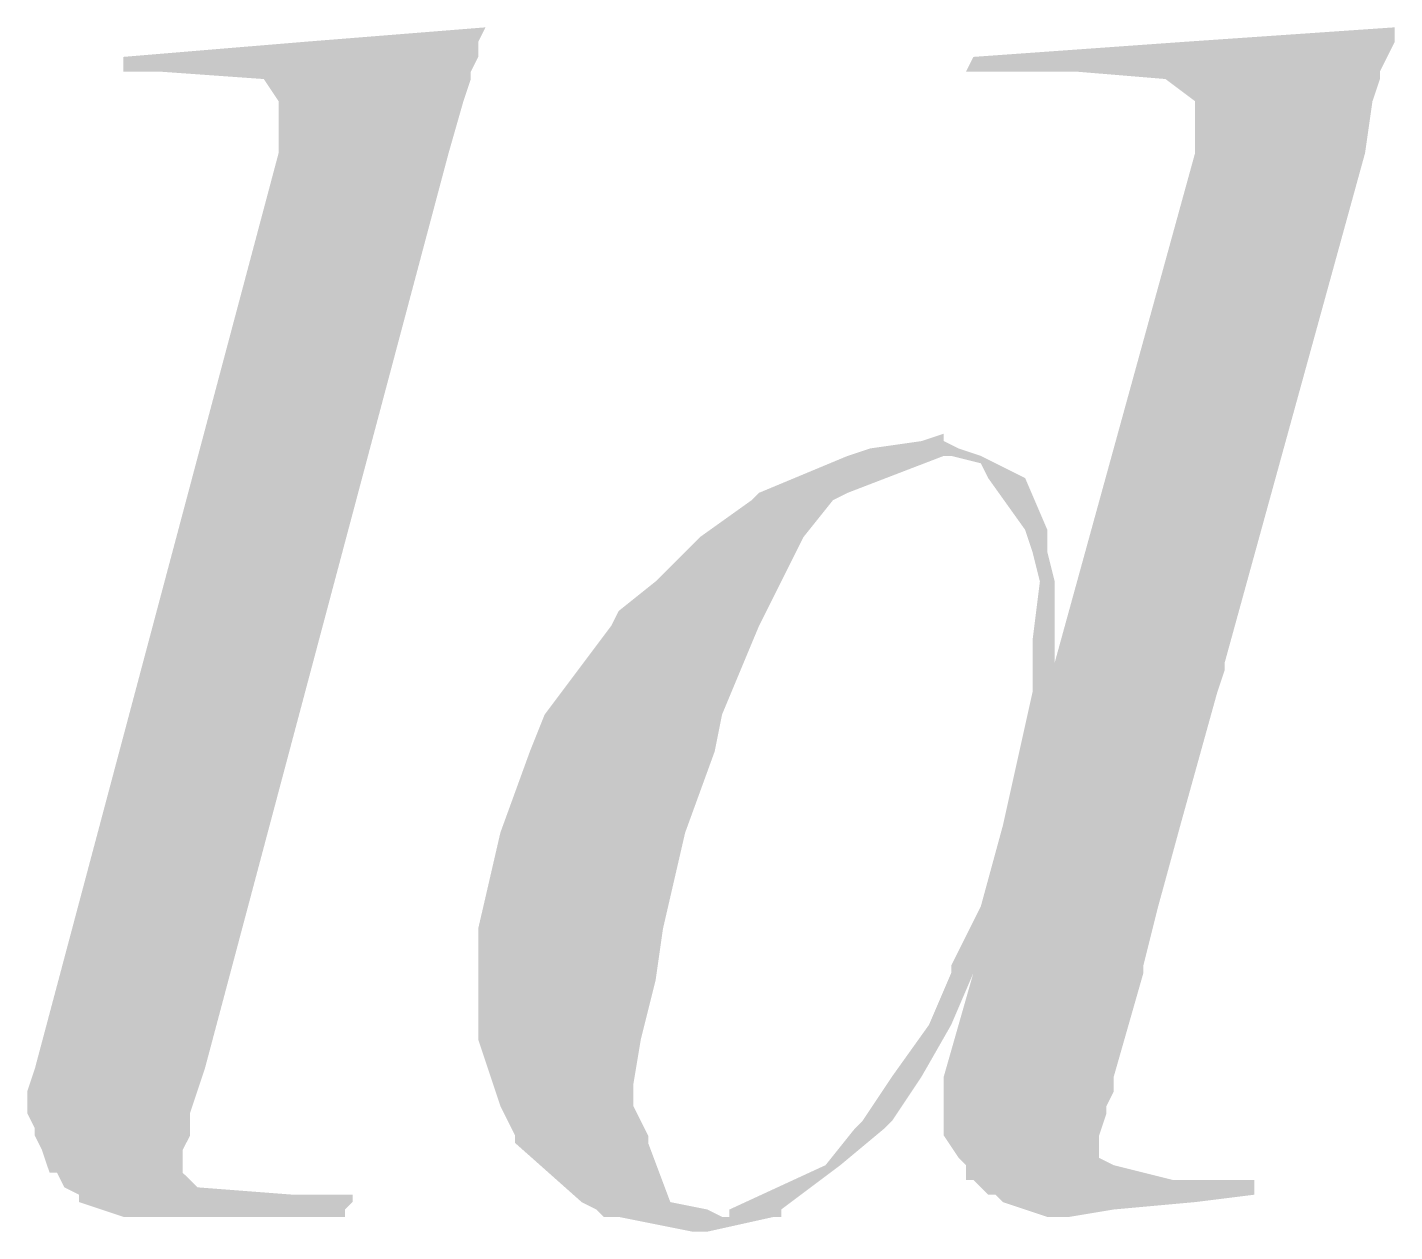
# Model space of a CAD drawing. Header units: millimetres. Extents: x 0 to 216, y 0 to 279.
# Drawn here: x 115.316 to 119.232, y 20.828 to 24.278 of the extents above; entities that cross this region are included whole.
import ezdxf

# ---------------------------------------------------------------- set-up
doc = ezdxf.new("R2010")
doc.units = ezdxf.units.MM
doc.layers.add('C5A-5A-5A', color=7, linetype='Continuous', true_color=0x5a5a5a)

msp = doc.modelspace()

# ---------------------------------------------------------------- hatches: boundary and pattern name
at = {"layer": 'C5A-5A-5A'}
h = msp.add_hatch(color=256, dxfattribs=at)
h.dxf.hatch_style = 2
h.paths.add_polyline_path([(116.628333, 24.278167), (116.607167, 24.235833), (116.099167, 24.235833)])
h = msp.add_hatch(color=256, dxfattribs=at)
h.dxf.hatch_style = 2
h.paths.add_polyline_path([(119.231833, 24.278167), (119.231833, 24.235833), (118.618, 24.235833)])
h = msp.add_hatch(color=256, dxfattribs=at)
h.dxf.hatch_style = 2
h.paths.add_polyline_path([(116.099167, 24.235833), (116.607167, 24.1935), (115.591167, 24.1935)])
h = msp.add_hatch(color=256, dxfattribs=at)
h.dxf.hatch_style = 2
h.paths.add_polyline_path([(116.099167, 24.235833), (116.607167, 24.235833), (116.607167, 24.1935)])
h = msp.add_hatch(color=256, dxfattribs=at)
h.dxf.hatch_style = 2
h.paths.add_polyline_path([(118.618, 24.235833), (119.210667, 24.1935), (118.025333, 24.1935)])
h = msp.add_hatch(color=256, dxfattribs=at)
h.dxf.hatch_style = 2
h.paths.add_polyline_path([(118.618, 24.235833), (119.231833, 24.235833), (119.210667, 24.1935)])
h = msp.add_hatch(color=256, dxfattribs=at)
h.dxf.hatch_style = 2
h.paths.add_polyline_path([(115.591167, 24.1935), (116.586, 24.151167), (115.591167, 24.151167)])
h = msp.add_hatch(color=256, dxfattribs=at)
h.dxf.hatch_style = 2
h.paths.add_polyline_path([(115.591167, 24.1935), (116.607167, 24.1935), (116.586, 24.151167)])
h = msp.add_hatch(color=256, dxfattribs=at)
h.dxf.hatch_style = 2
h.paths.add_polyline_path([(118.025333, 24.1935), (119.1895, 24.151167), (118.004167, 24.151167)])
h = msp.add_hatch(color=256, dxfattribs=at)
h.dxf.hatch_style = 2
h.paths.add_polyline_path([(118.025333, 24.1935), (119.210667, 24.1935), (119.1895, 24.151167)])
h = msp.add_hatch(color=256, dxfattribs=at)
h.dxf.hatch_style = 2
h.paths.add_polyline_path([(115.697, 24.151167), (116.586, 24.13), (115.993333, 24.13)])
h = msp.add_hatch(color=256, dxfattribs=at)
h.dxf.hatch_style = 2
h.paths.add_polyline_path([(115.697, 24.151167), (116.586, 24.151167), (116.586, 24.13)])
h = msp.add_hatch(color=256, dxfattribs=at)
h.dxf.hatch_style = 2
h.paths.add_polyline_path([(115.993333, 24.13), (116.564833, 24.0665), (116.035667, 24.0665)])
h = msp.add_hatch(color=256, dxfattribs=at)
h.dxf.hatch_style = 2
h.paths.add_polyline_path([(115.993333, 24.13), (116.586, 24.13), (116.564833, 24.0665)])
h = msp.add_hatch(color=256, dxfattribs=at)
h.dxf.hatch_style = 2
h.paths.add_polyline_path([(118.004167, 24.151167), (119.1895, 24.151167), (118.321667, 24.151167)])
h = msp.add_hatch(color=256, dxfattribs=at)
h.dxf.hatch_style = 2
h.paths.add_polyline_path([(118.004167, 24.151167), (119.1895, 24.151167)])
h = msp.add_hatch(color=256, dxfattribs=at)
h.dxf.hatch_style = 2
h.paths.add_polyline_path([(118.321667, 24.151167), (119.1895, 24.13), (118.575667, 24.13)])
h = msp.add_hatch(color=256, dxfattribs=at)
h.dxf.hatch_style = 2
h.paths.add_polyline_path([(118.321667, 24.151167), (119.1895, 24.151167), (119.1895, 24.13)])
h = msp.add_hatch(color=256, dxfattribs=at)
h.dxf.hatch_style = 2
h.paths.add_polyline_path([(118.575667, 24.13), (119.168333, 24.0665), (118.660333, 24.0665)])
h = msp.add_hatch(color=256, dxfattribs=at)
h.dxf.hatch_style = 2
h.paths.add_polyline_path([(118.575667, 24.13), (119.1895, 24.13), (119.168333, 24.0665)])
h = msp.add_hatch(color=256, dxfattribs=at)
h.dxf.hatch_style = 2
h.paths.add_polyline_path([(116.035667, 24.0665), (116.5225, 23.918333), (116.035667, 23.918333)])
h = msp.add_hatch(color=256, dxfattribs=at)
h.dxf.hatch_style = 2
h.paths.add_polyline_path([(116.035667, 24.0665), (116.564833, 24.0665), (116.5225, 23.918333)])
h = msp.add_hatch(color=256, dxfattribs=at)
h.dxf.hatch_style = 2
h.paths.add_polyline_path([(118.660333, 24.0665), (119.147167, 23.918333), (118.660333, 23.918333)])
h = msp.add_hatch(color=256, dxfattribs=at)
h.dxf.hatch_style = 2
h.paths.add_polyline_path([(118.660333, 24.0665), (119.168333, 24.0665), (119.147167, 23.918333)])
h = msp.add_hatch(color=256, dxfattribs=at)
h.dxf.hatch_style = 2
h.paths.add_polyline_path([(116.035667, 23.918333), (115.824, 21.293667), (115.337167, 21.293667)])
h = msp.add_hatch(color=256, dxfattribs=at)
h.dxf.hatch_style = 2
h.paths.add_polyline_path([(116.035667, 23.918333), (116.5225, 23.918333), (115.824, 21.293667)])
h = msp.add_hatch(color=256, dxfattribs=at)
h.dxf.hatch_style = 2
h.paths.add_polyline_path([(118.660333, 23.918333), (118.745, 22.457833), (118.258167, 22.457833)])
h = msp.add_hatch(color=256, dxfattribs=at)
h.dxf.hatch_style = 2
h.paths.add_polyline_path([(118.660333, 23.918333), (119.147167, 23.918333), (118.745, 22.457833)])
h = msp.add_hatch(color=256, dxfattribs=at)
h.dxf.hatch_style = 2
h.paths.add_polyline_path([(117.940667, 23.114), (117.940667, 23.092833), (117.877167, 23.092833)])
h = msp.add_hatch(color=256, dxfattribs=at)
h.dxf.hatch_style = 2
h.paths.add_polyline_path([(117.729, 23.071667), (118.0465, 23.0505), (117.6655, 23.0505)])
h = msp.add_hatch(color=256, dxfattribs=at)
h.dxf.hatch_style = 2
h.paths.add_polyline_path([(117.877167, 23.092833), (117.983, 23.071667), (117.729, 23.071667)])
h = msp.add_hatch(color=256, dxfattribs=at)
h.dxf.hatch_style = 2
h.paths.add_polyline_path([(117.729, 23.071667), (117.983, 23.071667), (118.0465, 23.0505)])
h = msp.add_hatch(color=256, dxfattribs=at)
h.dxf.hatch_style = 2
h.paths.add_polyline_path([(117.877167, 23.092833), (117.940667, 23.092833), (117.983, 23.071667)])
h = msp.add_hatch(color=256, dxfattribs=at)
h.dxf.hatch_style = 2
h.paths.add_polyline_path([(117.6655, 23.0505), (117.6655, 22.944667), (117.4115, 22.944667)])
h = msp.add_hatch(color=256, dxfattribs=at)
h.dxf.hatch_style = 2
h.paths.add_polyline_path([(117.6655, 23.0505), (117.940667, 23.0505)])
h = msp.add_hatch(color=256, dxfattribs=at)
h.dxf.hatch_style = 2
h.paths.add_polyline_path([(117.6655, 23.0505), (117.940667, 23.0505)])
h = msp.add_hatch(color=256, dxfattribs=at)
h.dxf.hatch_style = 2
h.paths.add_polyline_path([(117.6655, 23.0505), (117.940667, 23.0505), (117.6655, 22.944667)])
h = msp.add_hatch(color=256, dxfattribs=at)
h.dxf.hatch_style = 2
h.paths.add_polyline_path([(117.940667, 23.0505), (118.0465, 23.0505), (117.961833, 23.0505)])
h = msp.add_hatch(color=256, dxfattribs=at)
h.dxf.hatch_style = 2
h.paths.add_polyline_path([(117.940667, 23.0505), (118.0465, 23.0505)])
h = msp.add_hatch(color=256, dxfattribs=at)
h.dxf.hatch_style = 2
h.paths.add_polyline_path([(117.961833, 23.0505), (118.088833, 23.029333), (118.0465, 23.029333)])
h = msp.add_hatch(color=256, dxfattribs=at)
h.dxf.hatch_style = 2
h.paths.add_polyline_path([(117.961833, 23.0505), (118.0465, 23.0505), (118.088833, 23.029333)])
h = msp.add_hatch(color=256, dxfattribs=at)
h.dxf.hatch_style = 2
h.paths.add_polyline_path([(118.0465, 23.029333), (118.1735, 22.987), (118.067667, 22.987)])
h = msp.add_hatch(color=256, dxfattribs=at)
h.dxf.hatch_style = 2
h.paths.add_polyline_path([(118.0465, 23.029333), (118.088833, 23.029333), (118.1735, 22.987)])
h = msp.add_hatch(color=256, dxfattribs=at)
h.dxf.hatch_style = 2
h.paths.add_polyline_path([(118.067667, 22.987), (118.237, 22.838833), (118.1735, 22.838833)])
h = msp.add_hatch(color=256, dxfattribs=at)
h.dxf.hatch_style = 2
h.paths.add_polyline_path([(118.067667, 22.987), (118.1735, 22.987), (118.237, 22.838833)])
h = msp.add_hatch(color=256, dxfattribs=at)
h.dxf.hatch_style = 2
h.paths.add_polyline_path([(117.390333, 22.9235), (117.5385, 22.817667), (117.242167, 22.817667)])
h = msp.add_hatch(color=256, dxfattribs=at)
h.dxf.hatch_style = 2
h.paths.add_polyline_path([(117.4115, 22.944667), (117.623167, 22.9235), (117.390333, 22.9235)])
h = msp.add_hatch(color=256, dxfattribs=at)
h.dxf.hatch_style = 2
h.paths.add_polyline_path([(117.390333, 22.9235), (117.623167, 22.9235), (117.5385, 22.817667)])
h = msp.add_hatch(color=256, dxfattribs=at)
h.dxf.hatch_style = 2
h.paths.add_polyline_path([(117.4115, 22.944667), (117.6655, 22.944667), (117.623167, 22.9235)])
h = msp.add_hatch(color=256, dxfattribs=at)
h.dxf.hatch_style = 2
h.paths.add_polyline_path([(118.1735, 22.838833), (118.237, 22.775333), (118.194667, 22.775333)])
h = msp.add_hatch(color=256, dxfattribs=at)
h.dxf.hatch_style = 2
h.paths.add_polyline_path([(118.1735, 22.838833), (118.237, 22.838833), (118.237, 22.775333)])
h = msp.add_hatch(color=256, dxfattribs=at)
h.dxf.hatch_style = 2
h.paths.add_polyline_path([(117.242167, 22.817667), (117.475, 22.690667), (117.115167, 22.690667)])
h = msp.add_hatch(color=256, dxfattribs=at)
h.dxf.hatch_style = 2
h.paths.add_polyline_path([(117.242167, 22.817667), (117.5385, 22.817667), (117.475, 22.690667)])
h = msp.add_hatch(color=256, dxfattribs=at)
h.dxf.hatch_style = 2
h.paths.add_polyline_path([(118.194667, 22.775333), (118.258167, 22.690667), (118.215833, 22.690667)])
h = msp.add_hatch(color=256, dxfattribs=at)
h.dxf.hatch_style = 2
h.paths.add_polyline_path([(118.194667, 22.775333), (118.237, 22.775333), (118.258167, 22.690667)])
h = msp.add_hatch(color=256, dxfattribs=at)
h.dxf.hatch_style = 2
h.paths.add_polyline_path([(117.115167, 22.690667), (117.432667, 22.606), (117.009333, 22.606)])
h = msp.add_hatch(color=256, dxfattribs=at)
h.dxf.hatch_style = 2
h.paths.add_polyline_path([(117.115167, 22.690667), (117.475, 22.690667), (117.432667, 22.606)])
h = msp.add_hatch(color=256, dxfattribs=at)
h.dxf.hatch_style = 2
h.paths.add_polyline_path([(118.215833, 22.690667), (118.258167, 22.521333), (118.194667, 22.521333)])
h = msp.add_hatch(color=256, dxfattribs=at)
h.dxf.hatch_style = 2
h.paths.add_polyline_path([(118.215833, 22.690667), (118.258167, 22.690667), (118.258167, 22.521333)])
h = msp.add_hatch(color=256, dxfattribs=at)
h.dxf.hatch_style = 2
h.paths.add_polyline_path([(117.009333, 22.606), (117.4115, 22.563667), (116.988167, 22.563667)])
h = msp.add_hatch(color=256, dxfattribs=at)
h.dxf.hatch_style = 2
h.paths.add_polyline_path([(117.009333, 22.606), (117.432667, 22.606), (117.4115, 22.563667)])
h = msp.add_hatch(color=256, dxfattribs=at)
h.dxf.hatch_style = 2
h.paths.add_polyline_path([(116.988167, 22.563667), (117.305667, 22.309667), (116.797667, 22.309667)])
h = msp.add_hatch(color=256, dxfattribs=at)
h.dxf.hatch_style = 2
h.paths.add_polyline_path([(116.988167, 22.563667), (117.4115, 22.563667), (117.305667, 22.309667)])
h = msp.add_hatch(color=256, dxfattribs=at)
h.dxf.hatch_style = 2
h.paths.add_polyline_path([(118.194667, 22.521333), (118.258167, 22.457833), (118.194667, 22.457833)])
h = msp.add_hatch(color=256, dxfattribs=at)
h.dxf.hatch_style = 2
h.paths.add_polyline_path([(118.194667, 22.521333), (118.258167, 22.521333), (118.258167, 22.457833)])
h = msp.add_hatch(color=256, dxfattribs=at)
h.dxf.hatch_style = 2
h.paths.add_polyline_path([(118.194667, 22.457833), (118.258167, 22.436667), (118.194667, 22.436667)])
h = msp.add_hatch(color=256, dxfattribs=at)
h.dxf.hatch_style = 2
h.paths.add_polyline_path([(118.194667, 22.457833), (118.258167, 22.457833), (118.258167, 22.436667)])
h = msp.add_hatch(color=256, dxfattribs=at)
h.dxf.hatch_style = 2
h.paths.add_polyline_path([(118.258167, 22.457833), (118.745, 22.436667), (118.258167, 22.436667)])
h = msp.add_hatch(color=256, dxfattribs=at)
h.dxf.hatch_style = 2
h.paths.add_polyline_path([(118.258167, 22.457833), (118.745, 22.457833), (118.745, 22.436667)])
h = msp.add_hatch(color=256, dxfattribs=at)
h.dxf.hatch_style = 2
h.paths.add_polyline_path([(118.194667, 22.436667), (118.723833, 22.373167), (118.194667, 22.373167)])
h = msp.add_hatch(color=256, dxfattribs=at)
h.dxf.hatch_style = 2
h.paths.add_polyline_path([(118.194667, 22.436667), (118.745, 22.436667), (118.723833, 22.373167)])
h = msp.add_hatch(color=256, dxfattribs=at)
h.dxf.hatch_style = 2
h.paths.add_polyline_path([(118.194667, 22.373167), (118.618, 21.992167), (118.11, 21.992167)])
h = msp.add_hatch(color=256, dxfattribs=at)
h.dxf.hatch_style = 2
h.paths.add_polyline_path([(118.194667, 22.373167), (118.723833, 22.373167), (118.618, 21.992167)])
h = msp.add_hatch(color=256, dxfattribs=at)
h.dxf.hatch_style = 2
h.paths.add_polyline_path([(116.797667, 22.309667), (117.2845, 22.203833), (116.755333, 22.203833)])
h = msp.add_hatch(color=256, dxfattribs=at)
h.dxf.hatch_style = 2
h.paths.add_polyline_path([(116.797667, 22.309667), (117.305667, 22.309667), (117.2845, 22.203833)])
h = msp.add_hatch(color=256, dxfattribs=at)
h.dxf.hatch_style = 2
h.paths.add_polyline_path([(116.755333, 22.203833), (117.199833, 21.971), (116.670667, 21.971)])
h = msp.add_hatch(color=256, dxfattribs=at)
h.dxf.hatch_style = 2
h.paths.add_polyline_path([(116.755333, 22.203833), (117.2845, 22.203833), (117.199833, 21.971)])
h = msp.add_hatch(color=256, dxfattribs=at)
h.dxf.hatch_style = 2
h.paths.add_polyline_path([(116.670667, 21.971), (117.136333, 21.695833), (116.607167, 21.695833)])
h = msp.add_hatch(color=256, dxfattribs=at)
h.dxf.hatch_style = 2
h.paths.add_polyline_path([(116.670667, 21.971), (117.199833, 21.971)])
h = msp.add_hatch(color=256, dxfattribs=at)
h.dxf.hatch_style = 2
h.paths.add_polyline_path([(116.670667, 21.971), (117.199833, 21.971)])
h = msp.add_hatch(color=256, dxfattribs=at)
h.dxf.hatch_style = 2
h.paths.add_polyline_path([(116.670667, 21.971), (117.199833, 21.971), (117.136333, 21.695833)])
h = msp.add_hatch(color=256, dxfattribs=at)
h.dxf.hatch_style = 2
h.paths.add_polyline_path([(118.11, 21.992167), (118.5545, 21.759333), (118.0465, 21.759333)])
h = msp.add_hatch(color=256, dxfattribs=at)
h.dxf.hatch_style = 2
h.paths.add_polyline_path([(118.11, 21.992167), (118.618, 21.992167), (118.5545, 21.759333)])
h = msp.add_hatch(color=256, dxfattribs=at)
h.dxf.hatch_style = 2
h.paths.add_polyline_path([(118.0465, 21.759333), (118.512167, 21.59), (117.961833, 21.59)])
h = msp.add_hatch(color=256, dxfattribs=at)
h.dxf.hatch_style = 2
h.paths.add_polyline_path([(118.0465, 21.759333), (118.5545, 21.759333), (118.512167, 21.59)])
h = msp.add_hatch(color=256, dxfattribs=at)
h.dxf.hatch_style = 2
h.paths.add_polyline_path([(116.607167, 21.695833), (117.115167, 21.547667), (116.607167, 21.547667)])
h = msp.add_hatch(color=256, dxfattribs=at)
h.dxf.hatch_style = 2
h.paths.add_polyline_path([(116.607167, 21.695833), (117.136333, 21.695833), (117.115167, 21.547667)])
h = msp.add_hatch(color=256, dxfattribs=at)
h.dxf.hatch_style = 2
h.paths.add_polyline_path([(117.961833, 21.59), (118.025333, 21.568833), (117.961833, 21.568833)])
h = msp.add_hatch(color=256, dxfattribs=at)
h.dxf.hatch_style = 2
h.paths.add_polyline_path([(117.961833, 21.59), (118.025333, 21.59), (118.025333, 21.568833)])
h = msp.add_hatch(color=256, dxfattribs=at)
h.dxf.hatch_style = 2
h.paths.add_polyline_path([(118.025333, 21.59), (118.512167, 21.568833), (118.025333, 21.568833)])
h = msp.add_hatch(color=256, dxfattribs=at)
h.dxf.hatch_style = 2
h.paths.add_polyline_path([(118.025333, 21.59), (118.512167, 21.59), (118.512167, 21.568833)])
h = msp.add_hatch(color=256, dxfattribs=at)
h.dxf.hatch_style = 2
h.paths.add_polyline_path([(116.607167, 21.547667), (117.072833, 21.378333), (116.607167, 21.378333)])
h = msp.add_hatch(color=256, dxfattribs=at)
h.dxf.hatch_style = 2
h.paths.add_polyline_path([(116.607167, 21.547667), (117.115167, 21.547667), (117.072833, 21.378333)])
h = msp.add_hatch(color=256, dxfattribs=at)
h.dxf.hatch_style = 2
h.paths.add_polyline_path([(117.961833, 21.568833), (117.961833, 21.420667), (117.898333, 21.420667)])
h = msp.add_hatch(color=256, dxfattribs=at)
h.dxf.hatch_style = 2
h.paths.add_polyline_path([(118.025333, 21.568833), (118.4275, 21.2725), (117.940667, 21.2725)])
h = msp.add_hatch(color=256, dxfattribs=at)
h.dxf.hatch_style = 2
h.paths.add_polyline_path([(117.961833, 21.568833), (118.025333, 21.568833), (117.961833, 21.420667)])
h = msp.add_hatch(color=256, dxfattribs=at)
h.dxf.hatch_style = 2
h.paths.add_polyline_path([(118.025333, 21.568833), (118.512167, 21.568833), (118.4275, 21.2725)])
h = msp.add_hatch(color=256, dxfattribs=at)
h.dxf.hatch_style = 2
h.paths.add_polyline_path([(117.898333, 21.420667), (117.877167, 21.2725), (117.7925, 21.2725)])
h = msp.add_hatch(color=256, dxfattribs=at)
h.dxf.hatch_style = 2
h.paths.add_polyline_path([(117.898333, 21.420667), (117.961833, 21.420667), (117.877167, 21.2725)])
h = msp.add_hatch(color=256, dxfattribs=at)
h.dxf.hatch_style = 2
h.paths.add_polyline_path([(116.607167, 21.378333), (117.051667, 21.251333), (116.6495, 21.251333)])
h = msp.add_hatch(color=256, dxfattribs=at)
h.dxf.hatch_style = 2
h.paths.add_polyline_path([(116.607167, 21.378333), (117.072833, 21.378333), (117.051667, 21.251333)])
h = msp.add_hatch(color=256, dxfattribs=at)
h.dxf.hatch_style = 2
h.paths.add_polyline_path([(115.337167, 21.293667), (115.802833, 21.230167), (115.316, 21.230167)])
h = msp.add_hatch(color=256, dxfattribs=at)
h.dxf.hatch_style = 2
h.paths.add_polyline_path([(115.337167, 21.293667), (115.824, 21.293667), (115.802833, 21.230167)])
h = msp.add_hatch(color=256, dxfattribs=at)
h.dxf.hatch_style = 2
h.paths.add_polyline_path([(117.7925, 21.2725), (117.7925, 21.1455), (117.707833, 21.1455)])
h = msp.add_hatch(color=256, dxfattribs=at)
h.dxf.hatch_style = 2
h.paths.add_polyline_path([(117.7925, 21.2725), (117.877167, 21.2725), (117.7925, 21.1455)])
h = msp.add_hatch(color=256, dxfattribs=at)
h.dxf.hatch_style = 2
h.paths.add_polyline_path([(117.940667, 21.2725), (118.4275, 21.230167), (117.940667, 21.230167)])
h = msp.add_hatch(color=256, dxfattribs=at)
h.dxf.hatch_style = 2
h.paths.add_polyline_path([(117.940667, 21.2725), (118.4275, 21.2725), (118.4275, 21.230167)])
h = msp.add_hatch(color=256, dxfattribs=at)
h.dxf.hatch_style = 2
h.paths.add_polyline_path([(115.316, 21.230167), (115.781667, 21.166667), (115.316, 21.166667)])
h = msp.add_hatch(color=256, dxfattribs=at)
h.dxf.hatch_style = 2
h.paths.add_polyline_path([(115.316, 21.230167), (115.802833, 21.230167), (115.781667, 21.166667)])
h = msp.add_hatch(color=256, dxfattribs=at)
h.dxf.hatch_style = 2
h.paths.add_polyline_path([(116.6495, 21.251333), (117.051667, 21.187833), (116.670667, 21.187833)])
h = msp.add_hatch(color=256, dxfattribs=at)
h.dxf.hatch_style = 2
h.paths.add_polyline_path([(116.6495, 21.251333), (117.051667, 21.251333), (117.051667, 21.187833)])
h = msp.add_hatch(color=256, dxfattribs=at)
h.dxf.hatch_style = 2
h.paths.add_polyline_path([(117.940667, 21.230167), (118.406333, 21.187833), (117.940667, 21.187833)])
h = msp.add_hatch(color=256, dxfattribs=at)
h.dxf.hatch_style = 2
h.paths.add_polyline_path([(117.940667, 21.230167), (118.4275, 21.230167), (118.406333, 21.187833)])
h = msp.add_hatch(color=256, dxfattribs=at)
h.dxf.hatch_style = 2
h.paths.add_polyline_path([(116.670667, 21.187833), (117.094, 21.103167), (116.713, 21.103167)])
h = msp.add_hatch(color=256, dxfattribs=at)
h.dxf.hatch_style = 2
h.paths.add_polyline_path([(116.670667, 21.187833), (117.051667, 21.187833), (117.094, 21.103167)])
h = msp.add_hatch(color=256, dxfattribs=at)
h.dxf.hatch_style = 2
h.paths.add_polyline_path([(117.940667, 21.187833), (118.406333, 21.166667), (117.940667, 21.166667)])
h = msp.add_hatch(color=256, dxfattribs=at)
h.dxf.hatch_style = 2
h.paths.add_polyline_path([(117.940667, 21.187833), (118.406333, 21.187833), (118.406333, 21.166667)])
h = msp.add_hatch(color=256, dxfattribs=at)
h.dxf.hatch_style = 2
h.paths.add_polyline_path([(115.316, 21.166667), (115.781667, 21.124333), (115.337167, 21.124333)])
h = msp.add_hatch(color=256, dxfattribs=at)
h.dxf.hatch_style = 2
h.paths.add_polyline_path([(115.316, 21.166667), (115.781667, 21.166667), (115.781667, 21.124333)])
h = msp.add_hatch(color=256, dxfattribs=at)
h.dxf.hatch_style = 2
h.paths.add_polyline_path([(117.707833, 21.1455), (117.771333, 21.124333), (117.686667, 21.124333)])
h = msp.add_hatch(color=256, dxfattribs=at)
h.dxf.hatch_style = 2
h.paths.add_polyline_path([(117.707833, 21.1455), (117.7925, 21.1455), (117.771333, 21.124333)])
h = msp.add_hatch(color=256, dxfattribs=at)
h.dxf.hatch_style = 2
h.paths.add_polyline_path([(117.940667, 21.166667), (118.385167, 21.103167), (117.940667, 21.103167)])
h = msp.add_hatch(color=256, dxfattribs=at)
h.dxf.hatch_style = 2
h.paths.add_polyline_path([(117.940667, 21.166667), (118.406333, 21.166667), (118.385167, 21.103167)])
h = msp.add_hatch(color=256, dxfattribs=at)
h.dxf.hatch_style = 2
h.paths.add_polyline_path([(115.337167, 21.124333), (115.781667, 21.103167), (115.337167, 21.103167)])
h = msp.add_hatch(color=256, dxfattribs=at)
h.dxf.hatch_style = 2
h.paths.add_polyline_path([(115.337167, 21.124333), (115.781667, 21.124333), (115.781667, 21.103167)])
h = msp.add_hatch(color=256, dxfattribs=at)
h.dxf.hatch_style = 2
h.paths.add_polyline_path([(117.686667, 21.124333), (117.644333, 21.0185), (117.602, 21.0185)])
h = msp.add_hatch(color=256, dxfattribs=at)
h.dxf.hatch_style = 2
h.paths.add_polyline_path([(117.686667, 21.124333), (117.771333, 21.124333), (117.644333, 21.0185)])
h = msp.add_hatch(color=256, dxfattribs=at)
h.dxf.hatch_style = 2
h.paths.add_polyline_path([(115.337167, 21.103167), (115.7605, 21.060833), (115.358333, 21.060833)])
h = msp.add_hatch(color=256, dxfattribs=at)
h.dxf.hatch_style = 2
h.paths.add_polyline_path([(115.337167, 21.103167), (115.781667, 21.103167), (115.7605, 21.060833)])
h = msp.add_hatch(color=256, dxfattribs=at)
h.dxf.hatch_style = 2
h.paths.add_polyline_path([(116.713, 21.103167), (117.094, 21.082), (116.713, 21.082)])
h = msp.add_hatch(color=256, dxfattribs=at)
h.dxf.hatch_style = 2
h.paths.add_polyline_path([(116.713, 21.103167), (117.094, 21.103167), (117.094, 21.082)])
h = msp.add_hatch(color=256, dxfattribs=at)
h.dxf.hatch_style = 2
h.paths.add_polyline_path([(116.713, 21.082), (117.1575, 20.912667), (116.9035, 20.912667)])
h = msp.add_hatch(color=256, dxfattribs=at)
h.dxf.hatch_style = 2
h.paths.add_polyline_path([(116.713, 21.082), (117.094, 21.082), (117.1575, 20.912667)])
h = msp.add_hatch(color=256, dxfattribs=at)
h.dxf.hatch_style = 2
h.paths.add_polyline_path([(117.940667, 21.103167), (118.385167, 21.039667), (117.983, 21.039667)])
h = msp.add_hatch(color=256, dxfattribs=at)
h.dxf.hatch_style = 2
h.paths.add_polyline_path([(117.940667, 21.103167), (118.385167, 21.103167), (118.385167, 21.039667)])
h = msp.add_hatch(color=256, dxfattribs=at)
h.dxf.hatch_style = 2
h.paths.add_polyline_path([(115.358333, 21.060833), (115.7605, 20.997333), (115.3795, 20.997333)])
h = msp.add_hatch(color=256, dxfattribs=at)
h.dxf.hatch_style = 2
h.paths.add_polyline_path([(115.358333, 21.060833), (115.7605, 21.060833), (115.7605, 20.997333)])
h = msp.add_hatch(color=256, dxfattribs=at)
h.dxf.hatch_style = 2
h.paths.add_polyline_path([(117.983, 21.039667), (118.385167, 21.039667)])
h = msp.add_hatch(color=256, dxfattribs=at)
h.dxf.hatch_style = 2
h.paths.add_polyline_path([(117.983, 21.039667), (118.385167, 21.039667)])
h = msp.add_hatch(color=256, dxfattribs=at)
h.dxf.hatch_style = 2
h.paths.add_polyline_path([(117.983, 21.039667), (118.4275, 21.0185), (118.004167, 21.0185)])
h = msp.add_hatch(color=256, dxfattribs=at)
h.dxf.hatch_style = 2
h.paths.add_polyline_path([(117.983, 21.039667), (118.385167, 21.039667), (118.4275, 21.0185)])
h = msp.add_hatch(color=256, dxfattribs=at)
h.dxf.hatch_style = 2
h.paths.add_polyline_path([(115.3795, 20.997333), (115.7605, 20.997333), (115.400667, 20.997333)])
h = msp.add_hatch(color=256, dxfattribs=at)
h.dxf.hatch_style = 2
h.paths.add_polyline_path([(115.3795, 20.997333), (115.7605, 20.997333)])
h = msp.add_hatch(color=256, dxfattribs=at)
h.dxf.hatch_style = 2
h.paths.add_polyline_path([(115.400667, 20.997333), (115.802833, 20.955), (115.421833, 20.955)])
h = msp.add_hatch(color=256, dxfattribs=at)
h.dxf.hatch_style = 2
h.paths.add_polyline_path([(115.400667, 20.997333), (115.7605, 20.997333), (115.802833, 20.955)])
h = msp.add_hatch(color=256, dxfattribs=at)
h.dxf.hatch_style = 2
h.paths.add_polyline_path([(117.602, 21.0185), (117.475, 20.8915), (117.326833, 20.8915)])
h = msp.add_hatch(color=256, dxfattribs=at)
h.dxf.hatch_style = 2
h.paths.add_polyline_path([(117.602, 21.0185), (117.644333, 21.0185), (117.475, 20.8915)])
h = msp.add_hatch(color=256, dxfattribs=at)
h.dxf.hatch_style = 2
h.paths.add_polyline_path([(118.004167, 21.0185), (118.596833, 20.976167), (118.004167, 20.976167)])
h = msp.add_hatch(color=256, dxfattribs=at)
h.dxf.hatch_style = 2
h.paths.add_polyline_path([(118.004167, 21.0185), (118.4275, 21.0185), (118.596833, 20.976167)])
h = msp.add_hatch(color=256, dxfattribs=at)
h.dxf.hatch_style = 2
h.paths.add_polyline_path([(115.421833, 20.955), (115.802833, 20.955)])
h = msp.add_hatch(color=256, dxfattribs=at)
h.dxf.hatch_style = 2
h.paths.add_polyline_path([(115.421833, 20.955), (115.802833, 20.955)])
h = msp.add_hatch(color=256, dxfattribs=at)
h.dxf.hatch_style = 2
h.paths.add_polyline_path([(115.421833, 20.955), (116.078, 20.933833), (115.464167, 20.933833)])
h = msp.add_hatch(color=256, dxfattribs=at)
h.dxf.hatch_style = 2
h.paths.add_polyline_path([(115.421833, 20.955), (115.802833, 20.955), (116.078, 20.933833)])
h = msp.add_hatch(color=256, dxfattribs=at)
h.dxf.hatch_style = 2
h.paths.add_polyline_path([(118.004167, 20.976167), (118.723833, 20.976167), (118.025333, 20.976167)])
h = msp.add_hatch(color=256, dxfattribs=at)
h.dxf.hatch_style = 2
h.paths.add_polyline_path([(118.004167, 20.976167), (118.723833, 20.976167)])
h = msp.add_hatch(color=256, dxfattribs=at)
h.dxf.hatch_style = 2
h.paths.add_polyline_path([(118.025333, 20.976167), (118.829667, 20.933833), (118.067667, 20.933833)])
h = msp.add_hatch(color=256, dxfattribs=at)
h.dxf.hatch_style = 2
h.paths.add_polyline_path([(118.025333, 20.976167), (118.829667, 20.976167), (118.829667, 20.933833)])
h = msp.add_hatch(color=256, dxfattribs=at)
h.dxf.hatch_style = 2
h.paths.add_polyline_path([(115.464167, 20.933833), (116.247333, 20.912667), (115.464167, 20.912667)])
h = msp.add_hatch(color=256, dxfattribs=at)
h.dxf.hatch_style = 2
h.paths.add_polyline_path([(115.464167, 20.933833), (116.247333, 20.933833), (116.247333, 20.912667)])
h = msp.add_hatch(color=256, dxfattribs=at)
h.dxf.hatch_style = 2
h.paths.add_polyline_path([(115.464167, 20.912667), (116.226167, 20.8915), (115.527667, 20.8915)])
h = msp.add_hatch(color=256, dxfattribs=at)
h.dxf.hatch_style = 2
h.paths.add_polyline_path([(115.464167, 20.912667), (116.247333, 20.912667), (116.226167, 20.8915)])
h = msp.add_hatch(color=256, dxfattribs=at)
h.dxf.hatch_style = 2
h.paths.add_polyline_path([(116.9035, 20.912667), (117.263333, 20.8915), (116.945833, 20.8915)])
h = msp.add_hatch(color=256, dxfattribs=at)
h.dxf.hatch_style = 2
h.paths.add_polyline_path([(116.9035, 20.912667), (117.1575, 20.912667), (117.263333, 20.8915)])
h = msp.add_hatch(color=256, dxfattribs=at)
h.dxf.hatch_style = 2
h.paths.add_polyline_path([(118.067667, 20.933833), (118.829667, 20.933833), (118.088833, 20.933833)])
h = msp.add_hatch(color=256, dxfattribs=at)
h.dxf.hatch_style = 2
h.paths.add_polyline_path([(118.067667, 20.933833), (118.829667, 20.933833)])
h = msp.add_hatch(color=256, dxfattribs=at)
h.dxf.hatch_style = 2
h.paths.add_polyline_path([(118.088833, 20.933833), (118.660333, 20.912667), (118.11, 20.912667)])
h = msp.add_hatch(color=256, dxfattribs=at)
h.dxf.hatch_style = 2
h.paths.add_polyline_path([(118.088833, 20.933833), (118.829667, 20.933833), (118.660333, 20.912667)])
h = msp.add_hatch(color=256, dxfattribs=at)
h.dxf.hatch_style = 2
h.paths.add_polyline_path([(118.11, 20.912667), (118.4275, 20.8915), (118.1735, 20.8915)])
h = msp.add_hatch(color=256, dxfattribs=at)
h.dxf.hatch_style = 2
h.paths.add_polyline_path([(118.11, 20.912667), (118.660333, 20.912667), (118.4275, 20.8915)])
h = msp.add_hatch(color=256, dxfattribs=at)
h.dxf.hatch_style = 2
h.paths.add_polyline_path([(115.527667, 20.8915), (116.226167, 20.870333), (115.591167, 20.870333)])
h = msp.add_hatch(color=256, dxfattribs=at)
h.dxf.hatch_style = 2
h.paths.add_polyline_path([(115.527667, 20.8915), (116.226167, 20.8915), (116.226167, 20.870333)])
h = msp.add_hatch(color=256, dxfattribs=at)
h.dxf.hatch_style = 2
h.paths.add_polyline_path([(116.945833, 20.8915), (117.305667, 20.870333), (116.967, 20.870333)])
h = msp.add_hatch(color=256, dxfattribs=at)
h.dxf.hatch_style = 2
h.paths.add_polyline_path([(116.945833, 20.8915), (117.263333, 20.8915), (117.305667, 20.870333)])
h = msp.add_hatch(color=256, dxfattribs=at)
h.dxf.hatch_style = 2
h.paths.add_polyline_path([(117.326833, 20.8915), (117.475, 20.870333), (117.326833, 20.870333)])
h = msp.add_hatch(color=256, dxfattribs=at)
h.dxf.hatch_style = 2
h.paths.add_polyline_path([(117.326833, 20.8915), (117.475, 20.8915), (117.475, 20.870333)])
h = msp.add_hatch(color=256, dxfattribs=at)
h.dxf.hatch_style = 2
h.paths.add_polyline_path([(118.1735, 20.8915), (118.3005, 20.870333), (118.237, 20.870333)])
h = msp.add_hatch(color=256, dxfattribs=at)
h.dxf.hatch_style = 2
h.paths.add_polyline_path([(118.1735, 20.8915), (118.4275, 20.8915), (118.3005, 20.870333)])
h = msp.add_hatch(color=256, dxfattribs=at)
h.dxf.hatch_style = 2
h.paths.add_polyline_path([(115.591167, 20.870333), (116.226167, 20.870333), (115.654667, 20.870333)])
h = msp.add_hatch(color=256, dxfattribs=at)
h.dxf.hatch_style = 2
h.paths.add_polyline_path([(115.591167, 20.870333), (116.226167, 20.870333)])
h = msp.add_hatch(color=256, dxfattribs=at)
h.dxf.hatch_style = 2
h.paths.add_polyline_path([(116.967, 20.870333), (117.326833, 20.870333), (117.009333, 20.870333)])
h = msp.add_hatch(color=256, dxfattribs=at)
h.dxf.hatch_style = 2
h.paths.add_polyline_path([(116.967, 20.870333), (117.326833, 20.870333)])
h = msp.add_hatch(color=256, dxfattribs=at)
h.dxf.hatch_style = 2
h.paths.add_polyline_path([(117.009333, 20.870333), (117.263333, 20.828), (117.221, 20.828)])
h = msp.add_hatch(color=256, dxfattribs=at)
h.dxf.hatch_style = 2
h.paths.add_polyline_path([(117.009333, 20.870333), (117.453833, 20.870333), (117.263333, 20.828)])
h = msp.add_hatch(color=256, dxfattribs=at)
h.dxf.hatch_style = 2
h.paths.add_polyline_path([(117.326833, 20.870333), (117.453833, 20.870333)])
h = msp.add_hatch(color=256, dxfattribs=at)
h.dxf.hatch_style = 2
h.paths.add_polyline_path([(117.326833, 20.870333), (117.475, 20.870333), (117.453833, 20.870333)])
h = msp.add_hatch(color=256, dxfattribs=at)
h.dxf.hatch_style = 2
h.paths.add_polyline_path([(117.221, 20.828), (117.263333, 20.828), (117.242167, 20.828)])

doc.saveas('drawing.dxf')
